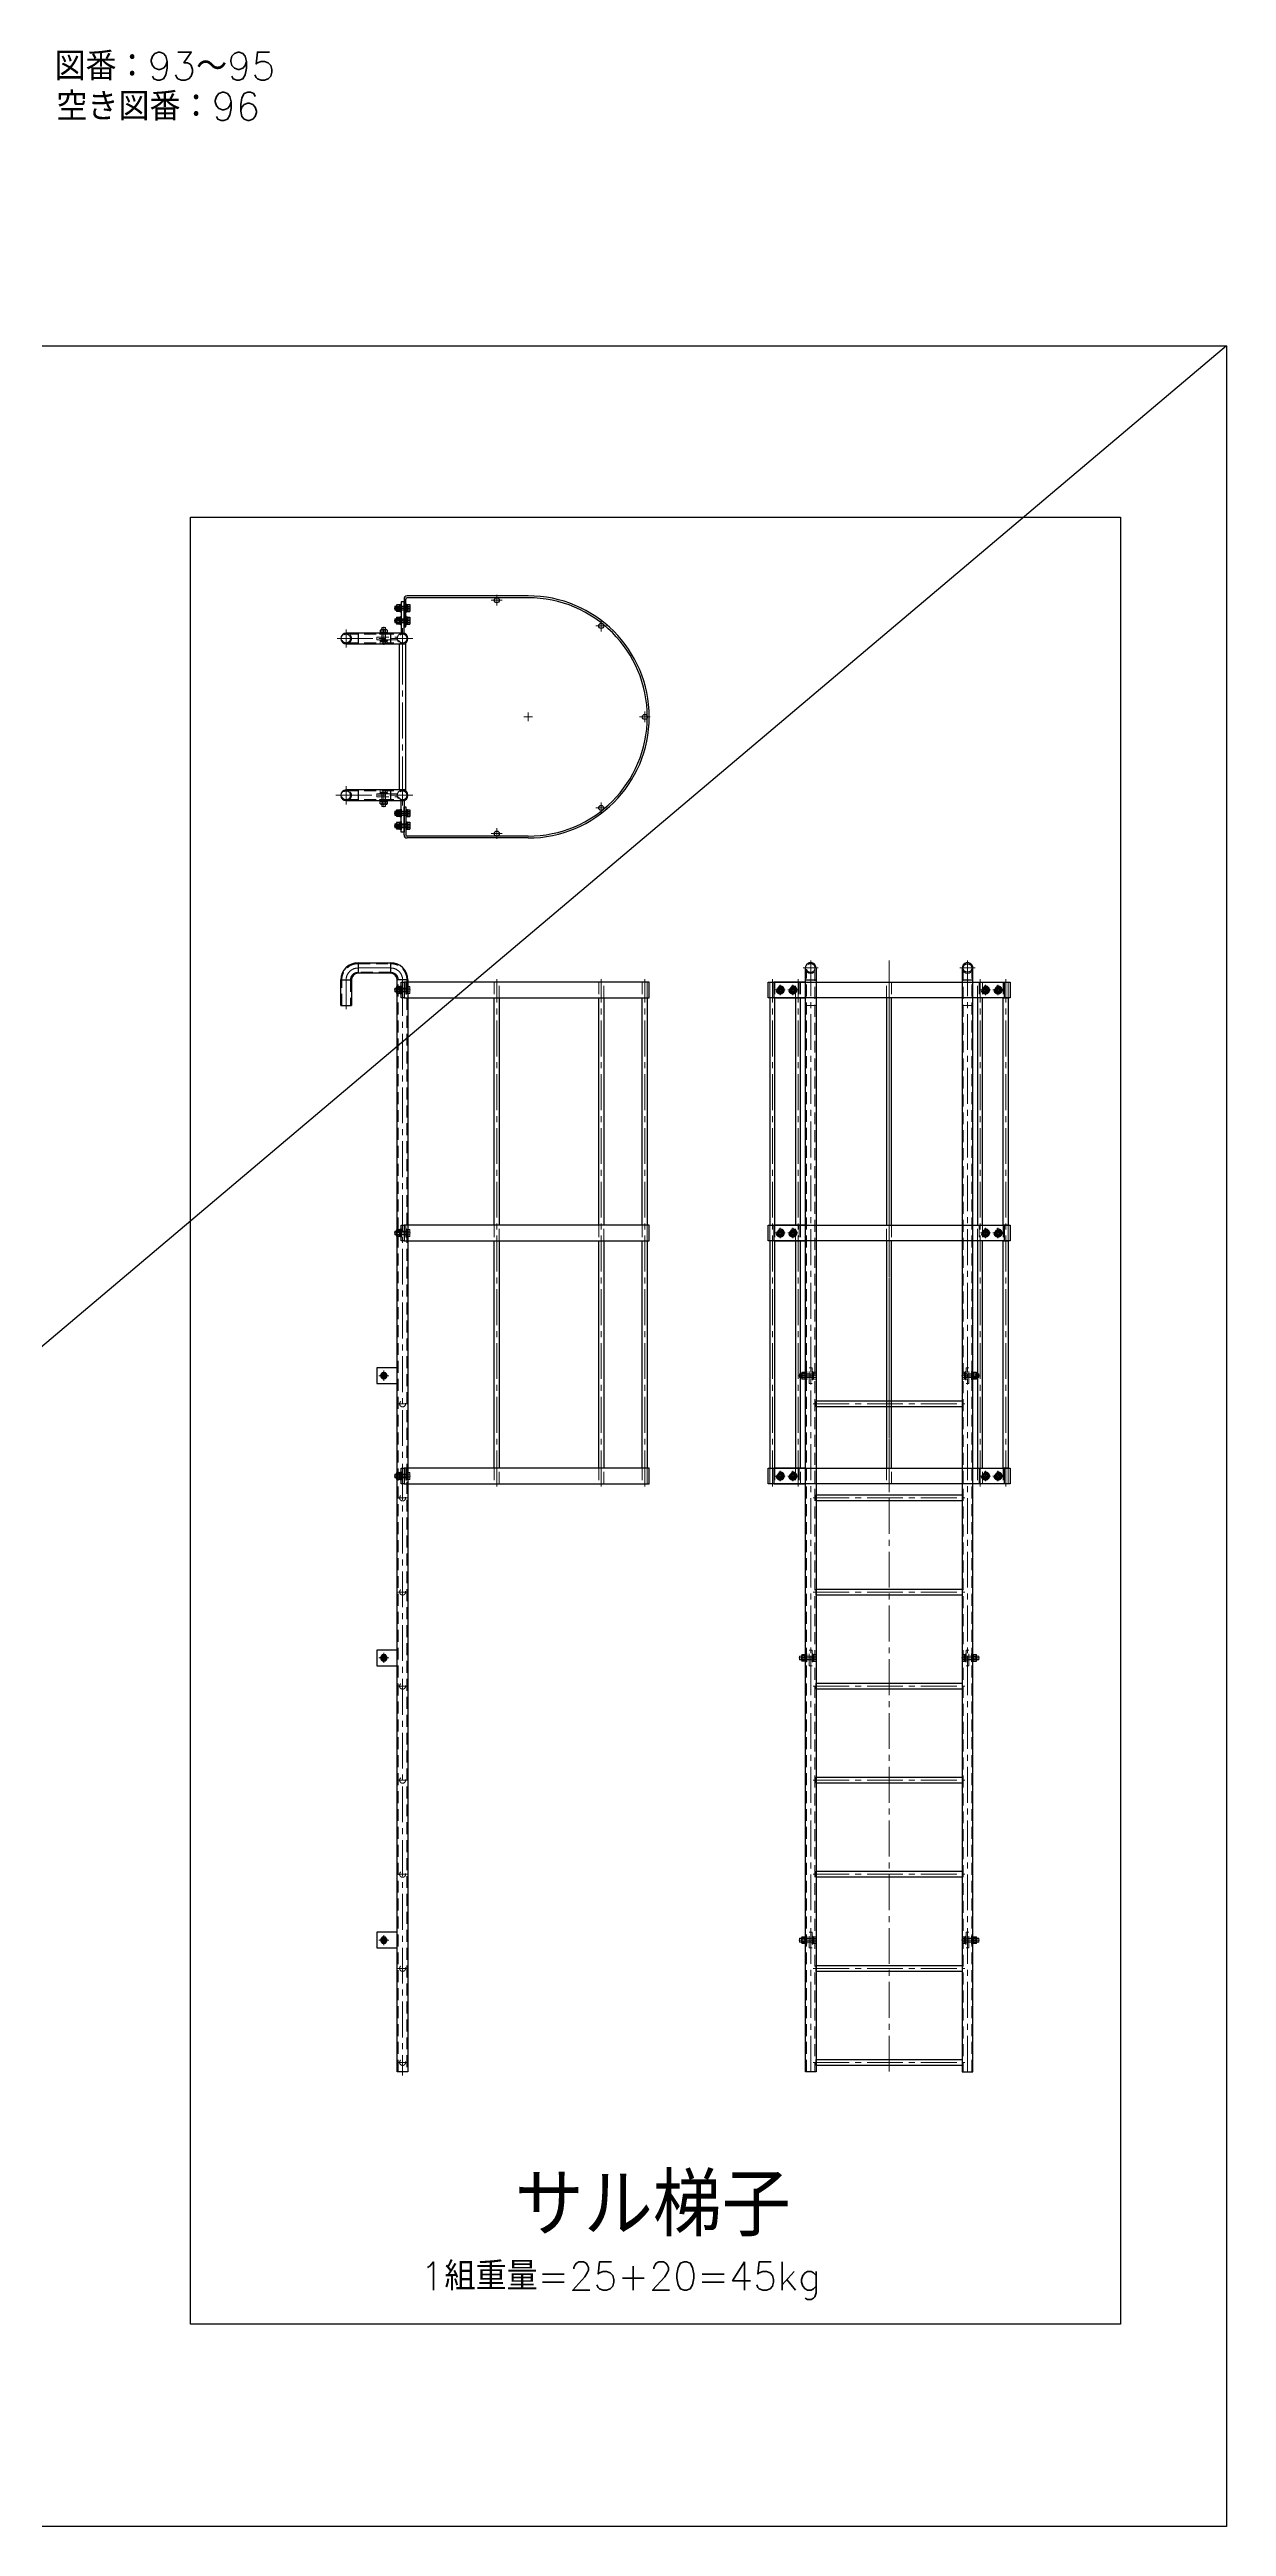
# Model space of a CAD drawing. Header units: millimetres. Extents: x -16130 to 36813, y -8099 to 27484.
# Drawn here: x 31480 to 35231, y -8099 to -200 of the extents above; entities that cross this region are included whole.
import ezdxf

# ---------------------------------------------------------------- set-up
doc = ezdxf.new("R2010")
doc.units = ezdxf.units.MM
doc.header["$LTSCALE"] = 6
doc.linetypes.add('CENTER2', pattern=[28.575, 19.05, -3.175, 3.175, -3.175])
doc.linetypes.add('HIDDEN', pattern=[9.525, 6.35, -3.175])
for name, color, linetype, lineweight in [('04_HIDDEN', 2, 'HIDDEN', 13), ('05_CENTER', 4, 'CENTER2', 13), ('08_DIM', 3, 'Continuous', 13)]:
    doc.layers.add(name, color=color, linetype=linetype, lineweight=lineweight)
doc.layers.add('10_DRAFT', color=8, linetype='Continuous', lineweight=0, plot=False)
doc.styles.add('KANJI0', font='txt.shx', dxfattribs={"width": 0.9, "height": 30, "bigfont": 'bigfont'})
doc.styles.add('KSS_TXT', font='txt.shx', dxfattribs={"bigfont": 'extfont2.shx'})
doc.styles.add('KSS_TXT_L', font='txt.shx', dxfattribs={"height": 3, "bigfont": 'extfont2.shx'})

# ---------------------------------------------------------------- blocks, each defined once
blk = doc.blocks.new('A$C4D316DC8_1_2_1')
at = {"color": 0}
for p, q in [((-13, 2), (13, 2)), ((-13, 2), (-13, 0)), ((-13, 0), (13, 0)), ((-11, 13), (11, 13)), ((-11, 5), (-11, 13)), ((-11, 5), (11, 5)), ((-10.8, 5), (-10.8, 2)), ((-5.5, 5), (-5.5, 13)), ((0, 2), (-3, 5)), ((0, 5), (3, 2)), ((5.5, 5), (5.5, 13)), ((10.7, 2), (10.7, 5)), ((11, 5), (11, 13)), ((13, 0), (13, 2))]:
    blk.add_line(p, q, dxfattribs=at)
at = {"color": 0, "linetype": 'HIDDEN'}
for p, q in [((-6, -40), (-6, 0)), ((6, -40), (6, 0)), ((-6, -4), (6, -4)), ((-6, -40), (6, -40)), ((-5.1, -40), (-5.1, -4)), ((5.1, -40), (5.1, -4))]:
    blk.add_line(p, q, dxfattribs=at)
at = {"color": 0, "linetype": 'CENTER2'}
blk.add_line((0, -42.2), (0, 15.2), dxfattribs=at)
at = {"layer": '10_DRAFT', "style": 'KSS_TXT_L'}
blk.add_text('BT-M12x45L,SW,PW', height=0.3, dxfattribs=at).set_placement((6.4, 12.7))
blk = doc.blocks.new('M12Nza_1_2_1')
at = {"color": 0}
for p, q in [((-10.9, 5), (-10.9, 13.5)), ((11, 5), (-10.9, 5)), ((-10.7, 2), (-10.7, 5)), ((-8.2, 15), (8.2, 15)), ((-5.5, 5), (-5.5, 13.5)), ((0, 2), (-3, 5)), ((0, 5), (3, 2)), ((5.5, 5), (5.5, 13.5)), ((10.7, 5), (10.7, 2)), ((11, 13.5), (11, 5))]:
    blk.add_line(p, q, dxfattribs=at)
at = {"color": 0, "linetype": 'CENTER2'}
blk.add_line((0, 0), (0, 15), dxfattribs=at)
at = {"color": 0}
blk.add_lwpolyline([(-13, 2), (13, 2), (13, 0), (-13, 0)], close=True, dxfattribs=at)
for centre, radius, start, end in [((-8.2, 11.7), 3.29, 33.626, 146.374), ((0, 4), 10.9, 60, 120), ((8.2, 11.7), 3.29, 33.626, 146.374)]:
    blk.add_arc(centre, radius, start, end, dxfattribs=at)
at = {"layer": '10_DRAFT', "style": 'KSS_TXT'}
blk.add_text('M12', height=1.5, dxfattribs=at).set_placement((0.3, 5.1))
blk = doc.blocks.new('12b_1_2_1')
at = {"color": 0, "linetype": 'CENTER2'}
for p, q in [((14.8, 0), (-14.8, 0)), ((0, -14.8), (0, 14.8))]:
    blk.add_line(p, q, dxfattribs=at)
at = {"color": 0}
for p, q in [((-5.5, 9.5), (-10.9, 0)), ((-10.9, 0), (-5.5, -9.5)), ((5.5, 9.5), (-5.5, 9.5)), ((11, 0), (5.5, 9.5)), ((5.5, -9.5), (11, 0)), ((-5.5, -9.5), (5.5, -9.5))]:
    blk.add_line(p, q, dxfattribs=at)
for radius in [13, 10.8, 9.48, 6, 4.75]:
    blk.add_circle((0, 0), radius, dxfattribs=at)
at = {"layer": '10_DRAFT', "linetype": 'CENTER2', "style": 'KANJI0', "width": 0.82}
blk.add_text('Ｍ１２', height=1.5, dxfattribs=at).set_placement((0.3, 0.1))
blk = doc.blocks.new('A$C7E0F0FFE_1_1_1')
for p, q in [((-42.5, -2220), (-42.5, 1300)), ((-8.5, 1300), (-8.5, -2220)), ((457.5, 1300), (457.5, -2220)), ((491.5, -2220), (491.5, 1300)), ((-42.5, 1261.9), (-8.5, 1261.9)), ((457.5, 1261.9), (491.5, 1261.9)), ((-8.5, -2220), (-42.5, -2220)), ((457.5, -2220), (491.5, -2220))]:
    blk.add_line(p, q)
for points in [[(-42.5, 1255), (-142.5, 1255), (-142.5, 1205), (-42.5, 1205)], [(491.5, 1255), (591.5, 1255), (591.5, 1205), (491.5, 1205)], [(-42.5, 480), (-142.5, 480), (-142.5, 430), (-42.5, 430)], [(491.5, 480), (591.5, 480), (591.5, 430), (491.5, 430)], [(-8.5, -80.5), (457.5, -80.5), (457.5, -99.5), (-8.5, -99.5)], [(-42.5, -295), (-142.5, -295), (-142.5, -345), (-42.5, -345)], [(491.5, -295), (591.5, -295), (591.5, -345), (491.5, -345)], [(-8.5, -380.5), (457.5, -380.5), (457.5, -399.5), (-8.5, -399.5)], [(-8.5, -680.5), (457.5, -680.5), (457.5, -699.5), (-8.5, -699.5)], [(-8.5, -980.5), (457.5, -980.5), (457.5, -999.5), (-8.5, -999.5)], [(-8.5, -1280.5), (457.5, -1280.5), (457.5, -1299.5), (-8.5, -1299.5)], [(-8.5, -1580.5), (457.5, -1580.5), (457.5, -1599.5), (-8.5, -1599.5)], [(-8.5, -1880.5), (457.5, -1880.5), (457.5, -1899.5), (-8.5, -1899.5)], [(-8.5, -2180.5), (457.5, -2180.5), (457.5, -2199.5), (-8.5, -2199.5)]]:
    blk.add_lwpolyline(points, close=True)
for centre, radius in [((474.5, 1300), 13.8), ((-122.5, 1230), 7.5), ((-82.5, 1230), 7.5), ((531.5, 1230), 7.5), ((571.5, 1230), 7.5), ((-122.5, 455), 7.5), ((-82.5, 455), 7.5), ((531.5, 455), 7.5), ((571.5, 455), 7.5), ((-122.5, -320), 7.5), ((-82.5, -320), 7.5), ((531.5, -320), 7.5), ((571.5, -320), 7.5)]:
    blk.add_circle(centre, radius)
for centre in [(-25.5, 1300), (474.5, 1300)]:
    blk.add_arc(centre, 17, 359.99943, 180)
at = {"layer": '04_HIDDEN'}
for p, q in [((-39.3, -2220), (-39.3, 1296.8)), ((-11.7, 1296.8), (-11.7, -2220)), ((460.7, 1296.8), (460.7, -2220)), ((488.3, -2220), (488.3, 1296.8)), ((-42.5, 1180), (-8.5, 1180)), ((457.5, 1180), (491.5, 1180))]:
    blk.add_line(p, q, dxfattribs=at)
for points in [[(-30, 25), (-21, 25), (-21, -25), (-30, -25)], [(479, 25), (470, 25), (470, -25), (479, -25)], [(-30, -875), (-21, -875), (-21, -925), (-30, -925)], [(479, -875), (470, -875), (470, -925), (479, -925)], [(-30, -1775), (-21, -1775), (-21, -1825), (-30, -1825)], [(479, -1775), (470, -1775), (470, -1825), (479, -1825)]]:
    blk.add_lwpolyline(points, close=True, dxfattribs=at)
blk.add_circle((-25.5, 1300), 13.8, dxfattribs=at)
for centre in [(-25.5, 1300), (474.5, 1300)]:
    blk.add_arc(centre, 17, 180, 359.99943, dxfattribs=at)
at = {"layer": '05_CENTER'}
for p, q in [((-49.9, 1300), (-1.1, 1300)), ((-25.5, 1324.4), (-25.5, -2227.3)), ((224.5, 1324.4), (224.5, -2227.3)), ((498.9, 1300), (450.1, 1300)), ((474.5, 1324.4), (474.5, -2227.3)), ((-106.3, 1230), (-138.7, 1230)), ((-122.5, 1213.8), (-122.5, 1246.2)), ((-66.3, 1230), (-98.7, 1230)), ((-82.5, 1213.8), (-82.5, 1246.2)), ((515.3, 1230), (547.7, 1230)), ((531.5, 1213.8), (531.5, 1246.2)), ((555.3, 1230), (587.7, 1230)), ((571.5, 1213.8), (571.5, 1246.2)), ((-106.3, 455), (-138.7, 455)), ((-122.5, 438.8), (-122.5, 471.2)), ((-66.3, 455), (-98.7, 455)), ((-82.5, 438.8), (-82.5, 471.2)), ((515.3, 455), (547.7, 455)), ((531.5, 438.8), (531.5, 471.2)), ((555.3, 455), (587.7, 455)), ((571.5, 438.8), (571.5, 471.2)), ((-12.4, 0), (-38.6, 0)), ((461.4, 0), (487.6, 0)), ((-17.3, -90), (466.3, -90)), ((-122.5, -336.2), (-122.5, -303.8)), ((-82.5, -336.2), (-82.5, -303.8)), ((531.5, -336.2), (531.5, -303.8)), ((571.5, -336.2), (571.5, -303.8)), ((-106.3, -320), (-138.7, -320)), ((-66.3, -320), (-98.7, -320)), ((-17.3, -390), (466.3, -390)), ((515.3, -320), (547.7, -320)), ((555.3, -320), (587.7, -320)), ((-17.3, -690), (466.3, -690)), ((-12.4, -900), (-38.6, -900)), ((461.4, -900), (487.6, -900)), ((-17.3, -990), (466.3, -990)), ((-17.3, -1290), (466.3, -1290)), ((-17.3, -1590), (466.3, -1590)), ((-12.4, -1800), (-38.6, -1800)), ((461.4, -1800), (487.6, -1800)), ((-17.3, -1890), (466.3, -1890)), ((-17.3, -2190), (466.3, -2190))]:
    blk.add_line(p, q, dxfattribs=at)
blk = doc.blocks.new('A$C1C2740BA_1_1_1')
blk.add_line((604, -1525), (604, -1575))
for points in [[(-69, 25), (703, 25), (703, -25), (-69, -25)], [(-47, -25), (-63, -25), (-63, -750), (-47, -750)], [(681, -25), (697, -25), (697, -750), (681, -750)], [(-69, -750), (703, -750), (703, -800), (-69, -800)], [(-47, -800), (-63, -800), (-63, -1525), (-47, -1525)], [(681, -800), (697, -800), (697, -1525), (681, -1525)], [(-69, -1525), (703, -1525), (703, -1575), (-69, -1575)]]:
    blk.add_lwpolyline(points, close=True)
for points in [[(35, -750), (35, -25), (19, -25), (19, -750)], [(325, -750), (325, -25), (309, -25), (309, -750)], [(615, -750), (615, -25), (599, -25), (599, -750)], [(19, -800), (19, -1525), (35, -1525), (35, -800)], [(309, -800), (309, -1525), (325, -1525), (325, -800)], [(599, -800), (599, -1525), (615, -1525), (615, -800)]]:
    blk.add_lwpolyline(points)
at = {"layer": '04_HIDDEN'}
for p, q in [((-63, 25), (-63, -25)), ((30, 25), (30, -25)), ((604, 25), (604, -25)), ((697, 25), (697, -25)), ((-63, -750), (-63, -800)), ((30, -750), (30, -800)), ((604, -750), (604, -800)), ((697, -750), (697, -800)), ((-63, -1525), (-63, -1575)), ((30, -1525), (30, -1575)), ((697, -1525), (697, -1575))]:
    blk.add_line(p, q, dxfattribs=at)
for points in [[(-63, 25), (-47, 25), (-47, -25), (-63, -25)], [(19, 25), (35, 25), (35, -25), (19, -25)], [(309, 25), (325, 25), (325, -25), (309, -25)], [(599, 25), (615, 25), (615, -25), (599, -25)], [(697, 25), (681, 25), (681, -25), (697, -25)], [(-63, -750), (-47, -750), (-47, -800), (-63, -800)], [(-47, -800), (-63, -800), (-63, -750), (-47, -750)], [(35, -800), (19, -800), (19, -750), (35, -750)], [(325, -800), (309, -800), (309, -750), (325, -750)], [(615, -800), (599, -800), (599, -750), (615, -750)], [(697, -750), (681, -750), (681, -800), (697, -800)], [(681, -800), (697, -800), (697, -750), (681, -750)], [(-63, -1525), (-47, -1525), (-47, -1575), (-63, -1575)], [(35, -1525), (19, -1525), (19, -1575), (35, -1575)], [(325, -1525), (309, -1525), (309, -1575), (325, -1575)], [(615, -1525), (599, -1525), (599, -1575), (615, -1575)], [(697, -1525), (681, -1525), (681, -1575), (697, -1575)]]:
    blk.add_lwpolyline(points, close=True, dxfattribs=at)
for centre in [(-30, 0), (10, 0), (624, 0), (664, 0), (-30, -775), (10, -775), (624, -775), (664, -775), (-30, -1550), (10, -1550), (624, -1550), (664, -1550)]:
    blk.add_circle(centre, 7.5, dxfattribs=at)
at = {"layer": '05_CENTER'}
for p, q in [((-55, -1583.3), (-55, 34.9)), ((-30, -15.3), (-30, 15.3)), ((10, -15.3), (10, 15.3)), ((27, -1583.3), (27, 34.9)), ((317, -1583.3), (317, 34.9)), ((607, -1583.3), (607, 34.9)), ((624, -15.3), (624, 15.3)), ((664, -15.3), (664, 15.3)), ((689, -1583.3), (689, 34.9)), ((-14.7, 0), (-45.3, 0)), ((25.3, 0), (-5.3, 0)), ((639.3, 0), (608.7, 0)), ((679.3, 0), (648.7, 0)), ((-14.7, -775), (-45.3, -775)), ((-30, -790.3), (-30, -759.7)), ((25.3, -775), (-5.3, -775)), ((10, -790.3), (10, -759.7)), ((639.3, -775), (608.7, -775)), ((624, -790.3), (624, -759.7)), ((679.3, -775), (648.7, -775)), ((664, -790.3), (664, -759.7)), ((-14.7, -1550), (-45.3, -1550)), ((-30, -1565.3), (-30, -1534.7)), ((25.3, -1550), (-5.3, -1550)), ((10, -1565.3), (10, -1534.7)), ((639.3, -1550), (608.7, -1550)), ((624, -1565.3), (624, -1534.7)), ((679.3, -1550), (648.7, -1550)), ((664, -1565.3), (664, -1534.7))]:
    blk.add_line(p, q, dxfattribs=at)
blk = doc.blocks.new('M12Nua_1_1_1')
at = {"color": 0, "linetype": 'CENTER2'}
for p, q in [((12.3, 0), (-12.3, 0)), ((0, -12.3), (0, 12.3))]:
    blk.add_line(p, q, dxfattribs=at)
at = {"color": 0}
for p, q in [((-5.5, 9.5), (-10.9, 0)), ((-10.9, 0), (-5.5, -9.5)), ((5.5, 9.5), (-5.5, 9.5)), ((11, 0), (5.5, 9.5)), ((5.5, -9.5), (11, 0)), ((-5.5, -9.5), (5.5, -9.5))]:
    blk.add_line(p, q, dxfattribs=at)
for radius in [9.48, 6, 4.75]:
    blk.add_circle((0, 0), radius, dxfattribs=at)
at = {"layer": '10_DRAFT', "style": 'KANJI0', "width": 0.82}
blk.add_text('Ｍ１２', height=1.5, dxfattribs=at).set_placement((0.3, 0.1))
blk = doc.blocks.new('A$C15646C67_1_2_1')
at = {"color": 0}
for p, q in [((-13, 2), (13, 2)), ((-13, 2), (-13, 0)), ((-13, 0), (13, 0)), ((-11, 13), (11, 13)), ((-11, 5), (-11, 13)), ((-11, 5), (11, 5)), ((-10.8, 5), (-10.8, 2)), ((-5.5, 5), (-5.5, 13)), ((0, 2), (-3, 5)), ((0, 5), (3, 2)), ((5.5, 5), (5.5, 13)), ((10.8, 2), (10.8, 5)), ((11, 5), (11, 13)), ((13, 0), (13, 2))]:
    blk.add_line(p, q, dxfattribs=at)
at = {"color": 0, "linetype": 'HIDDEN'}
for p, q in [((-6, -35), (-6, 0)), ((-5.1, -35), (-5.1, 0)), ((5.1, -35), (5.1, 0)), ((6, -35), (6, 0)), ((-6, -35), (6, -35))]:
    blk.add_line(p, q, dxfattribs=at)
at = {"color": 0, "linetype": 'CENTER2'}
blk.add_line((0, -37.1), (0, 15.1), dxfattribs=at)
at = {"layer": '10_DRAFT', "style": 'KSS_TXT_L'}
blk.add_text('BT-M12x40L,SW,PW', height=0.3, dxfattribs=at).set_placement((6.3, 12.7))
blk = doc.blocks.new('A$C5D0B5EB3_1_1_1')
at = {"color": 0}
for points in [[(781.5, 25), (0, 25), (0, -25), (781.5, -25)], [(781.5, -750), (0, -750), (0, -800), (781.5, -800)], [(781.5, -1525), (0, -1525), (0, -1575), (781.5, -1575)]]:
    blk.add_lwpolyline(points, close=True, dxfattribs=at)
for points in [[(287.5, -25), (303.5, -25), (303.5, -750), (287.5, -750)], [(620.5, -25), (636.5, -25), (636.5, -750), (620.5, -750)], [(759.5, -25), (775.5, -25), (775.5, -750), (759.5, -750)], [(287.5, -800), (303.5, -800), (303.5, -1525), (287.5, -1525)], [(620.5, -800), (636.5, -800), (636.5, -1525), (620.5, -1525)], [(759.5, -800), (775.5, -800), (775.5, -1525), (759.5, -1525)]]:
    blk.add_lwpolyline(points, close=True)
at = {"layer": '04_HIDDEN'}
for p, q in [((6, 25), (6, -25)), ((775.5, 25), (775.5, -25)), ((6, -750), (6, -800)), ((775.5, -750), (775.5, -800)), ((6, -1525), (6, -1575)), ((775.5, -1525), (775.5, -1575))]:
    blk.add_line(p, q, dxfattribs=at)
for points in [[(303.5, 25), (287.5, 25), (287.5, -25), (303.5, -25)], [(636.5, 25), (620.5, 25), (620.5, -25), (636.5, -25)], [(775.5, 25), (759.5, 25), (759.5, -25), (775.5, -25)], [(303.5, -750), (287.5, -750), (287.5, -800), (303.5, -800)], [(636.5, -750), (620.5, -750), (620.5, -800), (636.5, -800)], [(775.5, -750), (759.5, -750), (759.5, -800), (775.5, -800)], [(303.5, -1525), (287.5, -1525), (287.5, -1575), (303.5, -1575)], [(636.5, -1525), (620.5, -1525), (620.5, -1575), (636.5, -1575)], [(775.5, -1525), (759.5, -1525), (759.5, -1575), (775.5, -1575)]]:
    blk.add_lwpolyline(points, close=True, dxfattribs=at)
at = {"layer": '05_CENTER'}
for p, q in [((17.5, 0), (-11.6, 0)), ((295.5, -1583.3), (295.5, 34.9)), ((628.5, -1583.3), (628.5, 34.9)), ((767.5, -1583.3), (767.5, 34.9)), ((17.5, -775), (-11.6, -775)), ((17.5, -1550), (-11.6, -1550))]:
    blk.add_line(p, q, dxfattribs=at)
blk = doc.blocks.new('A$C316F690D_1_1_1')
for p, q in [((-663, 395.5), (-663, 10)), ((-657, 395.5), (-657, 10)), ((103, 395.5), (103, 10)), ((109, 395.5), (109, 10)), ((-564, 6), (-653, 6)), ((-653, 0), (-564, 0)), ((-564, 0), (-564, 6)), ((10, 0), (10, 6)), ((10, 6), (99, 6)), ((99, 0), (10, 0))]:
    blk.add_line(p, q)
for centre in [(-277, 767.5), (-567, 628.5), (13, 628.5), (-649, 295.5), (95, 295.5)]:
    blk.add_circle(centre, 8)
for centre, radius, start, end in [((-277, 395.5), 386, 0, 180), ((-277, 395.5), 380, 0, 180), ((-653, 10), 10, 180, 270), ((-653, 10), 4, 180, 270), ((99, 10), 4, 270, 0), ((99, 10), 10, 270, 0)]:
    blk.add_arc(centre, radius, start, end)
at = {"layer": '05_CENTER'}
for p, q in [((-259.8, 767.5), (-294.2, 767.5)), ((-277, 750.3), (-277, 784.7)), ((-567, 611.3), (-567, 645.7)), ((13, 611.3), (13, 645.7)), ((-549.8, 628.5), (-584.2, 628.5)), ((-4.2, 628.5), (30.2, 628.5)), ((-631.8, 295.5), (-666.2, 295.5)), ((-649, 278.3), (-649, 312.7)), ((77.8, 295.5), (112.2, 295.5)), ((95, 278.3), (95, 312.7)), ((-624, 15.9), (-624, -9.8)), ((-584, 15.9), (-584, -9.8)), ((30, 15.9), (30, -9.8)), ((70, 15.9), (70, -9.8))]:
    blk.add_line(p, q, dxfattribs=at)
at = {"layer": '10_DRAFT'}
for p, q in [((-263, 395.5), (-291, 395.5)), ((-277, 381.5), (-277, 409.5))]:
    blk.add_line(p, q, dxfattribs=at)
blk = doc.blocks.new('A$C2DA86FC2_1_1_1')
for p, q in [((-491.5, 60), (-491.5, -120)), ((-491.5, 21.9), (-457.5, 21.9)), ((-457.5, -120), (-457.5, 60)), ((8.5, 60), (8.5, -120)), ((8.5, 21.9), (42.5, 21.9)), ((42.5, -120), (42.5, 60)), ((-491.5, -81.9), (-457.5, -81.9)), ((8.5, -81.9), (42.5, -81.9))]:
    blk.add_line(p, q)
for points in [[(-591.5, 64.5), (-591.5, 55.5), (-491.5, 55.5), (-491.5, 64.5)], [(-457.5, 69.5), (8.5, 69.5), (8.5, 50.5), (-457.5, 50.5)], [(142.5, 64.5), (142.5, 55.5), (42.5, 55.5), (42.5, 64.5)]]:
    blk.add_lwpolyline(points, close=True)
for centre, start, end in [((-474.5, 60), 0, 180), ((25.5, 60), 0, 180), ((-474.5, -120), 180, 0), ((25.5, -120), 180, 0)]:
    blk.add_arc(centre, 17, start, end)
at = {"layer": '04_HIDDEN'}
for p, q in [((-488.3, -120), (-488.3, 60)), ((-460.7, -120), (-460.7, 60)), ((11.7, -120), (11.7, 60)), ((39.3, -120), (39.3, 60))]:
    blk.add_line(p, q, dxfattribs=at)
for points in [[(-470, -22), (-479, -22), (-479, 43), (-470, 43)], [(21, -22), (30, -22), (30, 43), (21, 43)]]:
    blk.add_lwpolyline(points, close=True, dxfattribs=at)
for centre in [(-474.5, 60), (25.5, 60), (-474.5, -120), (25.5, -120)]:
    blk.add_circle(centre, 13.8, dxfattribs=at)
for centre, start, end in [((-474.5, 60), 180, 0), ((25.5, 60), 180, 0), ((-474.5, -120), 0, 180), ((25.5, -120), 0, 180)]:
    blk.add_arc(centre, 17, start, end, dxfattribs=at)
at = {"layer": '05_CENTER'}
for p, q in [((-474.5, -149), (-474.5, 92.8)), ((25.5, -152.6), (25.5, 92.8)), ((-571.5, 76.8), (-571.5, 43.1)), ((-531.5, 76.8), (-531.5, 43.1)), ((-441.7, 60), (-507.3, 60)), ((-457.7, 0), (-491.4, 0)), ((-441.7, 60), (-7.3, 60)), ((-7.3, 60), (58.3, 60)), ((8.7, 0), (42.4, 0)), ((82.5, 76.8), (82.5, 43.1)), ((122.5, 76.8), (122.5, 43.1)), ((-445.6, -120), (-503.4, -120)), ((54.4, -120), (-3.4, -120))]:
    blk.add_line(p, q, dxfattribs=at)
blk = doc.blocks.new('A$C2B0A611A_1_1_1')
for p, q in [((-81.9, 2792), (21.9, 2792)), ((-81.9, 2792), (-81.9, 2758)), ((21.9, 2792), (21.9, 2758)), ((-137, 2655), (-137, 2736.9)), ((-137, 2736.9), (-103, 2736.9)), ((-103, 2736.9), (-103, 2655)), ((21.9, 2758), (-81.9, 2758)), ((77, 2736.9), (43, 2736.9)), ((43, -745), (43, 2736.9)), ((77, 2736.9), (77, -745)), ((-137, 2655), (-103, 2655)), ((77, -745), (43, -745))]:
    blk.add_line(p, q)
for points in [[(55.5, 2730), (64.5, 2730), (64.5, 2680), (55.5, 2680)], [(55.5, 1955), (64.5, 1955), (64.5, 1905), (55.5, 1905)], [(43, 1500), (-22, 1500), (-22, 1450), (43, 1450)], [(55.5, 1180), (64.5, 1180), (64.5, 1130), (55.5, 1130)], [(43, 600), (-22, 600), (-22, 550), (43, 550)], [(43, -300), (-22, -300), (-22, -350), (43, -350)]]:
    blk.add_lwpolyline(points, close=True)
for centre in [(0, 1475), (0, 575), (0, -325)]:
    blk.add_circle(centre, 7.5)
for centre, radius, start, end in [((-81.9, 2736.9), 55.1, 90, 180), ((21.9, 2736.9), 55.1, 0, 90), ((-81.9, 2736.9), 21.1, 90, 180), ((21.9, 2736.9), 21.1, 0, 90)]:
    blk.add_arc(centre, radius, start, end)
at = {"layer": '04_HIDDEN'}
for p, q in [((-81.9, 2788.8), (21.9, 2788.8)), ((-133.8, 2655), (-133.8, 2736.9)), ((-106.2, 2736.9), (-106.2, 2655)), ((21.9, 2761.2), (-81.9, 2761.2)), ((46.2, -745), (46.2, 2736.9)), ((73.8, 2736.9), (73.8, -745))]:
    blk.add_line(p, q, dxfattribs=at)
for centre in [(60, 1385), (60, 1085), (60, 785), (60, 485), (60, 185), (60, -115), (60, -415), (60, -715)]:
    blk.add_circle(centre, 9.5, dxfattribs=at)
for centre, radius, start, end in [((-81.9, 2736.9), 51.9, 90, 180), ((21.9, 2736.9), 51.9, 0, 90), ((-81.9, 2736.9), 24.3, 90, 180), ((21.9, 2736.9), 24.3, 0, 90)]:
    blk.add_arc(centre, radius, start, end, dxfattribs=at)
at = {"layer": '05_CENTER'}
for p, q in [((21.9, 2775), (-81.9, 2775)), ((-120, 2736.9), (-120, 2643.3)), ((73.1, 2705), (46.9, 2705)), ((60, 2736.9), (60, -756.9)), ((72.3, 1930), (47.7, 1930)), ((16.2, 1475), (-16.2, 1475)), ((0, 1458.8), (0, 1491.2)), ((44.3, 1385), (75.7, 1385)), ((72.3, 1155), (47.7, 1155)), ((44.3, 1085), (75.7, 1085)), ((44.3, 785), (75.7, 785)), ((16.2, 575), (-16.2, 575)), ((0, 558.8), (0, 591.2)), ((44.3, 485), (75.7, 485)), ((44.3, 185), (75.7, 185)), ((44.3, -115), (75.7, -115)), ((0, -341.2), (0, -308.8)), ((16.2, -325), (-16.2, -325)), ((44.3, -415), (75.7, -415)), ((44.3, -715), (75.7, -715))]:
    blk.add_line(p, q, dxfattribs=at)
for centre, start, end in [((-81.9, 2736.9), 90, 180), ((21.9, 2736.9), 0, 90)]:
    blk.add_arc(centre, 38.1, start, end, dxfattribs=at)

msp = doc.modelspace()

# ---------------------------------------------------------------- linework, layer by layer
at = {"color": 2}
msp.add_line((35230.95635, -1145.74517), (27003.37076, -8098.90513), dxfattribs=at)
msp.add_lwpolyline([(27003.37076, -1145.74517), (35230.95635, -1145.74517), (35230.95635, -8098.90513), (27003.37076, -8098.90513)], close=True, dxfattribs=at)
msp.add_lwpolyline([(31929.13704, -1691.91687), (34893.0071, -1691.91687), (34893.0071, -7454.01796), (31929.13704, -7454.01796)], close=True)

# ---------------------------------------------------------------- block references
for name, p, rotation in [('A$C2DA86FC2_1_1_1', (32545.0125, -2553.11452), 270), ('A$C15646C67_1_2_1', (32615.51267, -1981.61451), 270), ('M12Nza_1_2_1', (32600.51267, -1981.61452), 89.99999999999999), ('A$C316F690D_1_1_1', (32609.51267, -2605.61452), 270), ('A$C15646C67_1_2_1', (32615.51267, -2021.61451), 270), ('M12Nza_1_2_1', (32600.51267, -2021.61452), 89.99999999999999), ('M12Nza_1_2_1', (32545.0125, -2592.11452), 180), ('A$C15646C67_1_2_1', (32615.51267, -2635.61452), 270), ('A$C15646C67_1_2_1', (32615.51267, -2675.61452), 270), ('M12Nza_1_2_1', (32600.51267, -2635.61452), 89.99999999999999), ('M12Nza_1_2_1', (32600.51267, -2675.61452), 89.99999999999999), ('M12Nza_1_2_1', (32600.51267, -3199.25915), 89.99999999999999), ('M12Nza_1_2_1', (32600.5125, -3974.25915), 89.99999999999999), ('M12Nza_1_2_1', (33892.22754, -4429.25916), 89.99999999999999), ('M12Nza_1_2_1', (34419.22754, -4429.25915), 270), ('M12Nza_1_2_1', (32600.5125, -4749.25915), 89.99999999999999), ('M12Nza_1_2_1', (33892.22754, -5329.25915), 89.99999999999999), ('M12Nza_1_2_1', (34419.22754, -5329.25914), 270), ('M12Nza_1_2_1', (33892.22754, -6229.25916), 89.99999999999999), ('M12Nza_1_2_1', (34419.22754, -6229.25915), 270)]:
    msp.add_blockref(name, p, dxfattribs=dict(rotation=rotation))
for name, p in [('M12Nza_1_2_1', (32545.01249, -2065.11451)), ('A$C2B0A611A_1_1_1', (32545.0125, -5904.25915)), ('A$C7E0F0FFE_1_1_1', (33931.22754, -4429.25915)), ('A$C5D0B5EB3_1_1_1', (32609.5125, -3199.25915)), ('A$C1C2740BA_1_1_1', (33838.72754, -3199.25915)), ('M12Nua_1_1_1', (32545.0125, -4429.25915)), ('M12Nua_1_1_1', (32545.0125, -5329.25915)), ('M12Nua_1_1_1', (32545.0125, -6229.25915))]:
    msp.add_blockref(name, p)
at = {"layer": '04_HIDDEN'}
for name, p, rotation in [('A$C4D316DC8_1_2_1', (32545.01249, -2083.11451), 180), ('A$C15646C67_1_2_1', (32615.51267, -3199.25915), 270), ('A$C15646C67_1_2_1', (32615.5125, -3974.25915), 270), ('A$C4D316DC8_1_2_1', (33910.22754, -4429.25917), 270), ('A$C4D316DC8_1_2_1', (34401.22754, -4429.25914), 89.99999999999999), ('A$C15646C67_1_2_1', (32615.5125, -4749.25915), 270), ('A$C4D316DC8_1_2_1', (33910.22754, -5329.25916), 270), ('A$C4D316DC8_1_2_1', (34401.22754, -5329.25913), 89.99999999999999), ('A$C4D316DC8_1_2_1', (33910.22754, -6229.25917), 270), ('A$C4D316DC8_1_2_1', (34401.22754, -6229.25914), 89.99999999999999)]:
    msp.add_blockref(name, p, dxfattribs=dict(at, rotation=rotation))
for name, p in [('A$C4D316DC8_1_2_1', (32545.01251, -2574.11452)), ('12b_1_2_1', (33808.72754, -3199.25915)), ('12b_1_2_1', (33848.72754, -3199.25915)), ('12b_1_2_1', (34462.72754, -3199.25915)), ('12b_1_2_1', (34502.72754, -3199.25915)), ('12b_1_2_1', (33808.72754, -3974.25915)), ('12b_1_2_1', (33848.72754, -3974.25915)), ('12b_1_2_1', (34462.72754, -3974.25915)), ('12b_1_2_1', (34502.72754, -3974.25915)), ('12b_1_2_1', (33808.72754, -4749.25915)), ('12b_1_2_1', (33848.72754, -4749.25915)), ('12b_1_2_1', (34462.72754, -4749.25915)), ('12b_1_2_1', (34502.72754, -4749.25915))]:
    msp.add_blockref(name, p, dxfattribs=at)

# ---------------------------------------------------------------- texts
at = {"layer": '08_DIM', "style": 'KSS_TXT'}
for s, height, p in [('図番：93～95', 90, (31495.47903, -298.52828)), ('空き図番：96', 90, (31501.37649, -426.87877)), ('サル梯子', 200, (32962.51795, -7173.51961))]:
    msp.add_text(s, height=height, dxfattribs=at).set_placement(p)
at = {"layer": '08_DIM', "color": 6, "style": 'KSS_TXT'}
msp.add_text('1組重量=25+20=45kg', height=90, dxfattribs=at).set_placement((32661.43515, -7345.54466))

doc.saveas('drawing.dxf')
